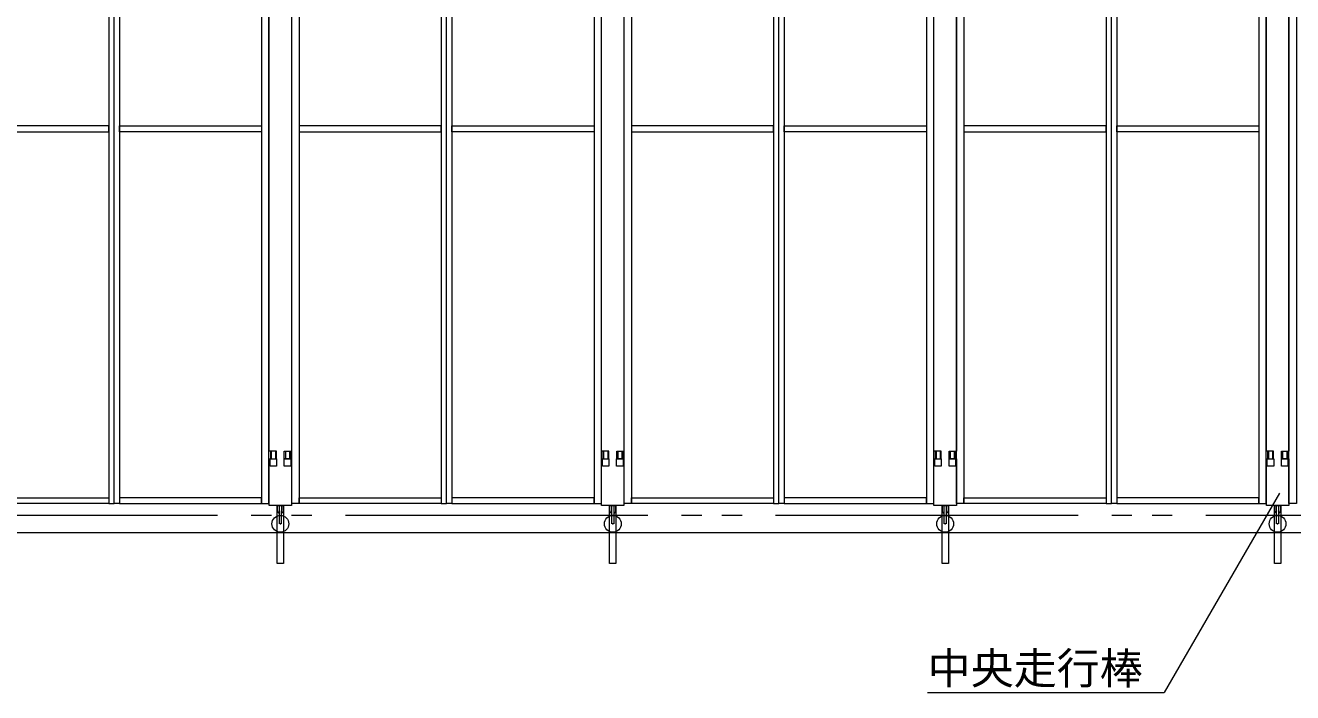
# Model space of a CAD drawing. Units: millimetres, scale not verified. Extents: x -12090 to 12090, y -18325 to 18325.
# Drawn here: x -2473 to 920, y 5226 to 7013 of the extents above; entities that cross this region are included whole.
import ezdxf
from ezdxf.enums import TextEntityAlignment as Align

# ---------------------------------------------------------------- set-up
doc = ezdxf.new("R2010")
doc.units = ezdxf.units.MM
doc.header["$LTSCALE"] = 90
doc.header["$PDMODE"] = 32
doc.header["$PDSIZE"] = 45
doc.linetypes.add('DASHED1', pattern=[1.8, 1.2, -0.6])
doc.linetypes.add('DOUBLE_CHAIN2', pattern=[12.8, 9, -1, 0.6, -0.6, 0.6, -1])
for name, color, linetype, lineweight in [('0-5_ﾍﾞｰｽﾗｲﾝ', 134, 'Continuous', 18), ('0-8_ﾜｲﾔｰﾛｰﾌﾟ', 134, 'DOUBLE_CHAIN2', 18), ('1-0_中央走行棒', 134, 'Continuous', 18), ('1-9_標準ﾊﾟﾈﾙ', 134, 'Continuous', 18), ('1-B_文字', 134, 'Continuous', 18), ('1-C_落とし棒', 134, 'Continuous', 18)]:
    doc.layers.add(name, color=color, linetype=linetype, lineweight=lineweight)
doc.styles.add('ＭＳ ゴシック', font='')
doc.styles.get('ＭＳ ゴシック').set_extended_font_data('MS Gothic')

msp = doc.modelspace()

# ---------------------------------------------------------------- linework, layer by layer
at = {"layer": '0-5_ﾍﾞｰｽﾗｲﾝ'}
msp.add_line((-11410.19, 5655), (3249.81, 5655), dxfattribs=at)
at = {"layer": '0-8_ﾜｲﾔｰﾛｰﾌﾟ'}
msp.add_line((2649.81, 5700), (-9850.19, 5700), dxfattribs=at)
at = {"layer": '1-0_中央走行棒'}
for p, q in [((-1820.2, 5872.56), (-1820.2, 7224.06)), ((-1760.19, 7224.06), (-1760.19, 5872.56)), ((-930.19, 5872.56), (-930.19, 7224.06)), ((-870.19, 7224.06), (-870.19, 5872.56)), ((-40.19, 5872.56), (-40.19, 7224.06)), ((19.81, 7224.06), (19.81, 5872.56)), ((849.81, 5872.56), (849.81, 7224.06)), ((909.81, 7224.06), (909.81, 5872.56)), ((-1798.64, 5727.56), (-1798.64, 5714.46)), ((-1793.65, 5727.56), (-1793.65, 5714.46)), ((-1792.69, 5678.06), (-1792.69, 5713.06)), ((-1787.7, 5713.06), (-1787.7, 5678.06)), ((-1786.64, 5714.46), (-1786.64, 5727.56)), ((-1781.64, 5714.46), (-1781.64, 5727.56)), ((-908.64, 5727.56), (-908.64, 5714.46)), ((-903.64, 5727.56), (-903.64, 5714.46)), ((-902.69, 5678.06), (-902.69, 5713.06)), ((-897.7, 5713.06), (-897.7, 5678.06)), ((-896.64, 5714.46), (-896.64, 5727.56)), ((-891.64, 5714.46), (-891.64, 5727.56)), ((-18.64, 5727.56), (-18.64, 5714.46)), ((-13.64, 5727.56), (-13.64, 5714.46)), ((-12.69, 5678.06), (-12.69, 5713.06)), ((-7.7, 5713.06), (-7.7, 5678.06)), ((-6.64, 5714.46), (-6.64, 5727.56)), ((-1.64, 5714.46), (-1.64, 5727.56)), ((871.36, 5727.56), (871.36, 5714.46)), ((876.36, 5727.56), (876.36, 5714.46)), ((877.31, 5678.06), (877.31, 5713.06)), ((882.31, 5713.06), (882.31, 5678.06)), ((883.36, 5714.46), (883.36, 5727.56)), ((888.35, 5714.46), (888.35, 5727.56))]:
    msp.add_line(p, q, dxfattribs=at)
for points in [[(-1760.19, 5852.56), (-1760.19, 5727.56), (-1820.2, 5727.56), (-1820.2, 5852.56)], [(-870.19, 5852.56), (-870.19, 5727.56), (-930.19, 5727.56), (-930.19, 5852.56)], [(19.81, 5852.56), (19.81, 5727.56), (-40.19, 5727.56), (-40.19, 5852.56)], [(909.81, 5852.56), (909.81, 5727.56), (849.81, 5727.56), (849.81, 5852.56)]]:
    msp.add_lwpolyline(points, dxfattribs=at)
for points in [[(-1800.54, 5832.56), (-1817.85, 5832.56), (-1817.85, 5852.56), (-1800.54, 5852.56)], [(-1762.54, 5832.56), (-1779.84, 5832.56), (-1779.84, 5852.56), (-1762.54, 5852.56)], [(-910.54, 5832.56), (-927.85, 5832.56), (-927.85, 5852.56), (-910.54, 5852.56)], [(-872.54, 5832.56), (-889.84, 5832.56), (-889.84, 5852.56), (-872.54, 5852.56)], [(-20.55, 5832.56), (-37.84, 5832.56), (-37.84, 5852.56), (-20.55, 5852.56)], [(17.46, 5832.56), (0.15, 5832.56), (0.15, 5852.56), (17.46, 5852.56)], [(869.45, 5832.56), (852.16, 5832.56), (852.16, 5852.56), (869.45, 5852.56)], [(907.46, 5832.56), (890.15, 5832.56), (890.15, 5852.56), (907.46, 5852.56)]]:
    msp.add_lwpolyline(points, close=True, dxfattribs=at)
for centre, radius, start, end in [((-1790.14, 5714.46), 8.5, 180, 252.53653), ((-1790.14, 5714.46), 3.5, 180, 223.21338), ((-1790.14, 5714.46), 8.5, 286.74649, 360), ((-1790.14, 5714.46), 3.5, 314.40796, 360), ((-900.14, 5714.46), 8.5, 180, 252.53653), ((-900.14, 5714.46), 3.5, 180, 223.21338), ((-900.14, 5714.46), 8.5, 286.74649, 360), ((-900.14, 5714.46), 3.5, 314.40796, 360), ((-10.14, 5714.46), 8.5, 180, 252.53653), ((-10.14, 5714.46), 3.5, 180, 223.21338), ((-10.14, 5714.46), 8.5, 286.74649, 360), ((-10.14, 5714.46), 3.5, 314.40796, 360), ((879.86, 5714.46), 8.5, 180, 252.53653), ((879.86, 5714.46), 3.5, 180, 223.21338), ((879.86, 5714.46), 8.5, 286.74649, 360), ((879.86, 5714.46), 3.5, 314.40796, 360)]:
    msp.add_arc(centre, radius, start, end, dxfattribs=at)
for p in [(-1790.19, 5678.06), (-900.19, 5678.06), (-10.2, 5678.06), (879.8, 5678.06)]:
    msp.add_point(p, dxfattribs=at)
at = {"layer": '1-9_標準ﾊﾟﾈﾙ'}
for p, q in [((-1816.9, 5872.56), (-1816.9, 5852.56)), ((-1763.49, 5872.56), (-1763.49, 5852.56)), ((-926.9, 5872.56), (-926.9, 5852.56)), ((-873.49, 5872.56), (-873.49, 5852.56)), ((-36.9, 5872.56), (-36.9, 5852.56)), ((16.52, 5872.56), (16.52, 5852.56)), ((853.1, 5872.56), (853.1, 5852.56)), ((906.52, 5872.56), (906.52, 5852.56))]:
    msp.add_line(p, q, dxfattribs=at)
at = {"layer": '1-9_標準ﾊﾟﾈﾙ', "linetype": 'DASHED1'}
for p, q in [((-1814.7, 5872.56), (-1814.7, 5852.56)), ((-1803.69, 5872.56), (-1803.69, 5852.56)), ((-1776.69, 5872.56), (-1776.69, 5852.56)), ((-1765.69, 5872.56), (-1765.69, 5852.56)), ((-924.7, 5872.56), (-924.7, 5852.56)), ((-913.69, 5872.56), (-913.69, 5852.56)), ((-886.69, 5872.56), (-886.69, 5852.56)), ((-875.69, 5872.56), (-875.69, 5852.56)), ((-34.7, 5872.56), (-34.7, 5852.56)), ((-23.7, 5872.56), (-23.7, 5852.56)), ((3.3, 5872.56), (3.3, 5852.56)), ((14.31, 5872.56), (14.31, 5852.56)), ((855.31, 5872.56), (855.31, 5852.56)), ((866.3, 5872.56), (866.3, 5852.56)), ((893.3, 5872.56), (893.3, 5852.56)), ((904.31, 5872.56), (904.31, 5852.56))]:
    msp.add_line(p, q, dxfattribs=at)
at = {"layer": '1-9_標準ﾊﾟﾈﾙ'}
for points in [[(-2235.2, 8735.56), (-2249.44, 8735.56), (-2249.44, 5732.56), (-2235.2, 5732.56)], [(-2235.2, 8735.56), (-2220.94, 8735.56), (-2220.94, 5732.56), (-2235.2, 5732.56)], [(-1820.69, 8735.56), (-1840.45, 8735.56), (-1840.45, 5732.56), (-1820.69, 5732.56)], [(-1759.69, 8735.56), (-1739.94, 8735.56), (-1739.94, 5732.56), (-1759.69, 5732.56)], [(-1345.19, 8735.56), (-1359.44, 8735.56), (-1359.44, 5732.56), (-1345.19, 5732.56)], [(-1345.19, 8735.56), (-1330.95, 8735.56), (-1330.95, 5732.56), (-1345.19, 5732.56)], [(-930.69, 8735.56), (-950.44, 8735.56), (-950.44, 5732.56), (-930.69, 5732.56)], [(-869.7, 8735.56), (-849.94, 8735.56), (-849.94, 5732.56), (-869.7, 5732.56)], [(-455.19, 8735.56), (-469.44, 8735.56), (-469.44, 5732.56), (-455.19, 5732.56)], [(-455.19, 8735.56), (-440.95, 8735.56), (-440.95, 5732.56), (-455.19, 5732.56)], [(-40.69, 8735.56), (-60.44, 8735.56), (-60.44, 5732.56), (-40.69, 5732.56)], [(20.3, 8735.56), (40.06, 8735.56), (40.06, 5732.56), (20.3, 5732.56)], [(434.81, 8735.56), (420.56, 8735.56), (420.56, 5732.56), (434.81, 5732.56)], [(434.81, 8735.56), (449.05, 8735.56), (449.05, 5732.56), (434.81, 5732.56)], [(849.3, 8735.56), (829.56, 8735.56), (829.56, 5732.56), (849.3, 5732.56)], [(910.3, 8735.56), (930.06, 8735.56), (930.06, 5732.56), (910.3, 5732.56)], [(-2249.44, 6744.06), (-2629.94, 6744.06), (-2629.94, 6728.06), (-2249.44, 6728.06)], [(-2220.94, 6744.06), (-1840.45, 6744.06), (-1840.45, 6728.06), (-2220.94, 6728.06)], [(-1359.44, 6744.06), (-1739.94, 6744.06), (-1739.94, 6728.06), (-1359.44, 6728.06)], [(-1330.95, 6744.06), (-950.44, 6744.06), (-950.44, 6728.06), (-1330.95, 6728.06)], [(-469.44, 6744.06), (-849.94, 6744.06), (-849.94, 6728.06), (-469.44, 6728.06)], [(-440.95, 6744.06), (-60.44, 6744.06), (-60.44, 6728.06), (-440.95, 6728.06)], [(420.56, 6744.06), (40.06, 6744.06), (40.06, 6728.06), (420.56, 6728.06)], [(449.05, 6744.06), (829.56, 6744.06), (829.56, 6728.06), (449.05, 6728.06)], [(-2249.44, 5732.56), (-2629.94, 5732.56), (-2629.94, 5748.06), (-2249.44, 5748.06)], [(-2220.94, 5732.56), (-1840.45, 5732.56), (-1840.45, 5748.06), (-2220.94, 5748.06)], [(-1359.44, 5732.56), (-1739.94, 5732.56), (-1739.94, 5748.06), (-1359.44, 5748.06)], [(-1330.95, 5732.56), (-950.44, 5732.56), (-950.44, 5748.06), (-1330.95, 5748.06)], [(-469.44, 5732.56), (-849.94, 5732.56), (-849.94, 5748.06), (-469.44, 5748.06)], [(-440.95, 5732.56), (-60.44, 5732.56), (-60.44, 5748.06), (-440.95, 5748.06)], [(420.56, 5732.56), (40.06, 5732.56), (40.06, 5748.06), (420.56, 5748.06)], [(449.05, 5732.56), (829.56, 5732.56), (829.56, 5748.06), (449.05, 5748.06)]]:
    msp.add_lwpolyline(points, close=True, dxfattribs=at)
for points in [[(-1820.69, 5852.56), (-1800.69, 5852.56), (-1800.69, 5872.56), (-1820.69, 5872.56)], [(-1759.69, 5852.56), (-1779.7, 5852.56), (-1779.7, 5872.56), (-1759.69, 5872.56)], [(-930.69, 5852.56), (-910.69, 5852.56), (-910.69, 5872.56), (-930.69, 5872.56)], [(-869.7, 5852.56), (-889.7, 5852.56), (-889.7, 5872.56), (-869.7, 5872.56)], [(-40.69, 5852.56), (-20.69, 5852.56), (-20.69, 5872.56), (-40.69, 5872.56)], [(20.3, 5852.56), (0.31, 5852.56), (0.31, 5872.56), (20.3, 5872.56)], [(849.3, 5852.56), (869.31, 5852.56), (869.31, 5872.56), (849.3, 5872.56)], [(910.3, 5852.56), (890.31, 5852.56), (890.31, 5872.56), (910.3, 5872.56)]]:
    msp.add_lwpolyline(points, dxfattribs=at)
at = {"layer": '1-B_文字'}
msp.add_line((-57.18, 5225.82), (575.82, 5225.82), dxfattribs=at)
msp.add_lwpolyline([(884.81, 5759.82), (576.5, 5225.82), (576.07, 5225.82)], dxfattribs=at)
at = {"layer": '1-C_落とし棒'}
for points in [[(-1781.69, 5727.56), (-1781.69, 5571.36), (-1798.69, 5571.36), (-1798.69, 5727.56)], [(-891.69, 5727.56), (-891.69, 5571.36), (-908.69, 5571.36), (-908.69, 5727.56)], [(-1.69, 5727.56), (-1.69, 5571.36), (-18.69, 5571.36), (-18.69, 5727.56)], [(888.31, 5727.56), (888.31, 5571.36), (871.31, 5571.36), (871.31, 5727.56)]]:
    msp.add_lwpolyline(points, close=True, dxfattribs=at)

# ---------------------------------------------------------------- texts
at = {"layer": '1-B_文字', "style": 'ＭＳ ゴシック'}
msp.add_text('中央走行棒', height=84.46, dxfattribs=at).set_placement((-57.18, 5223.47), align=Align.BOTTOM_LEFT)

doc.saveas('drawing.dxf')
